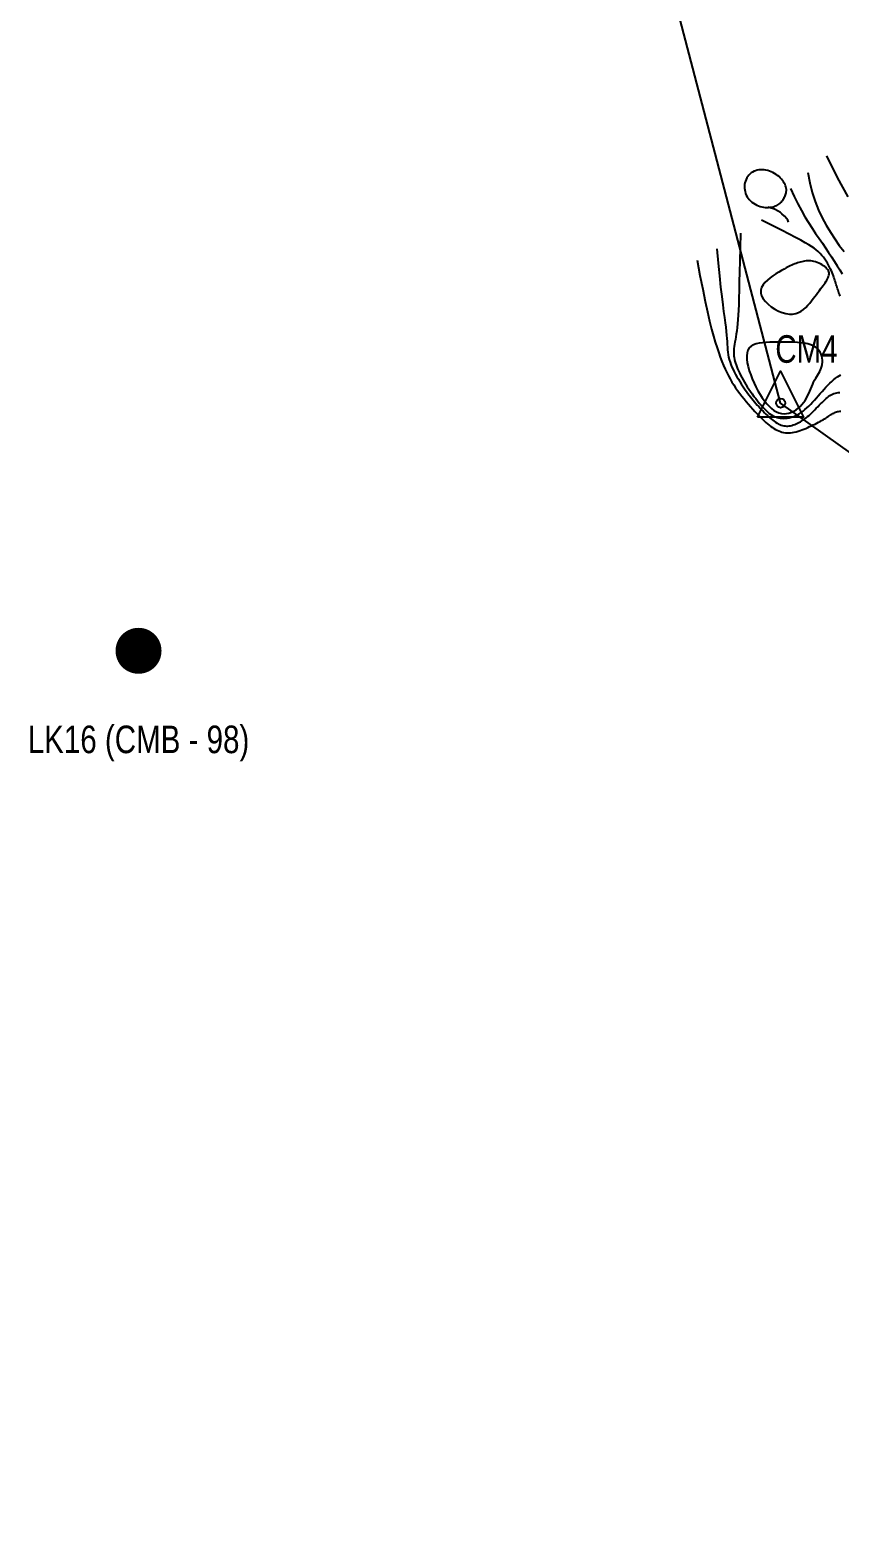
# Model space of a CAD drawing. Header units: millimetres. Extents: x 501029 to 503193, y 1805862 to 1807132.
# Drawn here: x 501691.2 to 501779.2, y 1806644.5 to 1806808.5 of the extents above; entities that cross this region are included whole.
import ezdxf
from ezdxf.enums import TextEntityAlignment as Align

# ---------------------------------------------------------------- set-up
doc = ezdxf.new("R2010")
doc.units = ezdxf.units.MM
doc.header["$LTSCALE"] = 12
doc.header["$MEASUREMENT"] = 0
doc.layers.get('0').update_dxf_attribs({"linetype": 'CONTINUOUS'})
for name, color, linetype in [('3', 7, 'CONTINUOUS'), ('31', 7, 'CONTINUOUS'), ('BOREHOLE', 7, 'CONTINUOUS'), ('DM1', 4, 'CONTINUOUS'), ('DMO', 7, 'CONTINUOUS'), ('KHUNG', 7, 'CONTINUOUS')]:
    doc.layers.add(name, color=color, linetype=linetype)
doc.styles.add('TXT3', font='vn_vni.shx', dxfattribs={"width": 0.8})

# ---------------------------------------------------------------- blocks, each defined once
blk = doc.blocks.new('PVI - Metric')
at = {"color": 0, "linetype": 'ByBlock', "lineweight": -2}
blk.add_lwpolyline([(-2.5, -1.53), (0, 3.47), (2.5, -1.53)], close=True, dxfattribs=at)
blk.add_circle((0, 0), 0.5, dxfattribs=at)

msp = doc.modelspace()

# ---------------------------------------------------------------- linework, layer by layer
at = {"layer": '3', "color": 1, "linetype": 'Continuous', "flags": 128}
msp.add_lwpolyline([(502734.47, 1805863.4), (502565.85, 1806180.86), (502440.38, 1806356.36), (502262.27, 1806436.52), (502063.94, 1806567.98), (501955.64, 1806637.83), (501772.78, 1806767.94), (501708.22, 1807014.78), (501705.57, 1807125.56)], dxfattribs=at)
at = {"layer": '31', "color": 3, "linetype": 'Continuous', "elevation": 2}
msp.add_lwpolyline([(501773.65, 1806787.6), (501773.55, 1806787.83), (501773.45, 1806787.98), (501773.22, 1806788.25), (501772.92, 1806788.53), (501772.76, 1806788.66), (501772.51, 1806788.82), (501772.1, 1806789.03), (501771.64, 1806789.18), (501771.39, 1806789.23)], dxfattribs=at)
at = {"layer": 'BOREHOLE', "color": 1, "linetype": 'Continuous', "const_width": 2.5, "flags": 128}
msp.add_lwpolyline([(501701.75, 1806741, 1), (501704.25, 1806741, 1)], format="xyb", close=True, dxfattribs=at)
at = {"layer": 'DM1'}
for points in [[(501777.76, 1806794.82), (501778.94, 1806792.47), (501780.07, 1806790.36)], [(501775.73, 1806793.02), (501775.95, 1806791.88), (501776.22, 1806790.83), (501776.54, 1806789.85), (501776.9, 1806788.93), (501777.3, 1806788.08), (501777.73, 1806787.27), (501778.19, 1806786.51), (501778.66, 1806785.79), (501779.16, 1806785.09), (501779.67, 1806784.41)], [(501773.85, 1806791.29), (501774.25, 1806790.42), (501774.64, 1806789.62), (501775.04, 1806788.88), (501775.43, 1806788.2), (501775.82, 1806787.56), (501776.21, 1806786.96), (501776.59, 1806786.39), (501776.96, 1806785.85), (501777.32, 1806785.33), (501777.67, 1806784.82), (501778, 1806784.32), (501778.32, 1806783.83), (501778.63, 1806783.35), (501778.92, 1806782.88), (501779.2, 1806782.42), (501779.47, 1806781.98)], [(501779.25, 1806779.55), (501779.2, 1806779.67), (501779.16, 1806779.8), (501779.12, 1806779.94), (501779.07, 1806780.07), (501779.02, 1806780.22), (501778.98, 1806780.36), (501778.93, 1806780.51), (501778.88, 1806780.66), (501778.83, 1806780.81), (501778.78, 1806780.96), (501778.74, 1806781.12), (501778.69, 1806781.28), (501778.63, 1806781.44), (501778.58, 1806781.6), (501778.52, 1806781.77), (501778.45, 1806781.95), (501778.38, 1806782.13), (501778.3, 1806782.32), (501778.21, 1806782.51), (501778.11, 1806782.72), (501777.99, 1806782.93), (501777.87, 1806783.14), (501777.74, 1806783.36), (501777.59, 1806783.57), (501777.43, 1806783.79), (501777.26, 1806784), (501777.07, 1806784.21), (501776.87, 1806784.41), (501776.66, 1806784.6), (501776.42, 1806784.78), (501776.15, 1806784.96), (501775.83, 1806785.16), (501775.45, 1806785.38), (501774.97, 1806785.64), (501774.4, 1806785.94), (501773.7, 1806786.3), (501772.87, 1806786.73), (501771.88, 1806787.24), (501770.71, 1806787.84)], [(501765.84, 1806784.72), (501765.99, 1806783.14), (501766.13, 1806781.76), (501766.26, 1806780.56), (501766.39, 1806779.53), (501766.5, 1806778.64), (501766.59, 1806777.88), (501766.68, 1806777.23), (501766.76, 1806776.67), (501766.82, 1806776.18), (501766.87, 1806775.74), (501766.91, 1806775.34), (501766.94, 1806774.97), (501766.96, 1806774.63), (501766.98, 1806774.32), (501767, 1806774.02), (501767.02, 1806773.73), (501767.05, 1806773.46), (501767.08, 1806773.2), (501767.13, 1806772.93), (501767.19, 1806772.67), (501767.28, 1806772.4), (501767.37, 1806772.13), (501767.49, 1806771.86), (501767.61, 1806771.59), (501767.75, 1806771.32), (501767.89, 1806771.05), (501768.04, 1806770.79), (501768.19, 1806770.54), (501768.34, 1806770.29), (501768.49, 1806770.05), (501768.64, 1806769.82), (501768.79, 1806769.6), (501768.94, 1806769.39), (501769.08, 1806769.19), (501769.23, 1806768.99), (501769.37, 1806768.8), (501769.51, 1806768.61), (501769.66, 1806768.43), (501769.8, 1806768.25), (501769.95, 1806768.07), (501770.1, 1806767.9), (501770.25, 1806767.72), (501770.41, 1806767.55), (501770.56, 1806767.38), (501770.72, 1806767.21), (501770.87, 1806767.05), (501771.03, 1806766.89), (501771.18, 1806766.74), (501771.34, 1806766.59), (501771.49, 1806766.45), (501771.64, 1806766.31), (501771.79, 1806766.19), (501771.94, 1806766.07), (501772.09, 1806765.96), (501772.24, 1806765.85), (501772.39, 1806765.76), (501772.53, 1806765.68), (501772.68, 1806765.61), (501772.83, 1806765.55), (501772.97, 1806765.5), (501773.12, 1806765.47), (501773.27, 1806765.45), (501773.41, 1806765.44), (501773.56, 1806765.44), (501773.71, 1806765.46), (501773.86, 1806765.48), (501774.01, 1806765.51), (501774.16, 1806765.56), (501774.31, 1806765.61), (501774.47, 1806765.67), (501774.62, 1806765.74), (501774.77, 1806765.82), (501774.93, 1806765.91), (501775.08, 1806766), (501775.24, 1806766.11), (501775.4, 1806766.22), (501775.55, 1806766.34), (501775.71, 1806766.47), (501775.87, 1806766.6), (501776.03, 1806766.74), (501776.19, 1806766.89), (501776.35, 1806767.05), (501776.5, 1806767.21), (501776.66, 1806767.37), (501776.82, 1806767.53), (501776.97, 1806767.7), (501777.13, 1806767.85), (501777.28, 1806768.01), (501777.43, 1806768.16), (501777.58, 1806768.3), (501777.72, 1806768.42), (501777.86, 1806768.54), (501778, 1806768.65), (501778.14, 1806768.75), (501778.28, 1806768.84), (501778.43, 1806768.91), (501778.58, 1806768.97), (501778.73, 1806769.02), (501778.89, 1806769.06), (501779.05, 1806769.08), (501779.23, 1806769.09)], [(501763.7, 1806783.48), (501764.01, 1806781.8), (501764.31, 1806780.31), (501764.58, 1806779), (501764.83, 1806777.86), (501765.06, 1806776.86), (501765.28, 1806775.99), (501765.48, 1806775.22), (501765.68, 1806774.55), (501765.87, 1806773.96), (501766.05, 1806773.42), (501766.22, 1806772.92), (501766.4, 1806772.46), (501766.57, 1806772.03), (501766.75, 1806771.63), (501766.93, 1806771.25), (501767.11, 1806770.9), (501767.29, 1806770.56), (501767.49, 1806770.23), (501767.69, 1806769.92), (501767.89, 1806769.61), (501768.11, 1806769.3), (501768.34, 1806768.99), (501768.57, 1806768.69), (501768.81, 1806768.39), (501769.05, 1806768.1), (501769.28, 1806767.82), (501769.52, 1806767.55), (501769.76, 1806767.29), (501769.98, 1806767.04), (501770.2, 1806766.8), (501770.42, 1806766.58), (501770.62, 1806766.37), (501770.82, 1806766.18), (501771, 1806766), (501771.19, 1806765.84), (501771.37, 1806765.68), (501771.54, 1806765.54), (501771.72, 1806765.41), (501771.89, 1806765.29), (501772.06, 1806765.18), (501772.23, 1806765.08), (501772.41, 1806764.99), (501772.58, 1806764.91), (501772.76, 1806764.85), (501772.93, 1806764.79), (501773.11, 1806764.75), (501773.3, 1806764.72), (501773.48, 1806764.7), (501773.67, 1806764.7), (501773.87, 1806764.71), (501774.07, 1806764.73), (501774.27, 1806764.77), (501774.47, 1806764.82), (501774.68, 1806764.88), (501774.89, 1806764.95), (501775.1, 1806765.02), (501775.31, 1806765.11), (501775.52, 1806765.19), (501775.73, 1806765.29), (501775.93, 1806765.38), (501776.13, 1806765.47), (501776.33, 1806765.57), (501776.53, 1806765.66), (501776.71, 1806765.76), (501776.9, 1806765.85), (501777.07, 1806765.95), (501777.24, 1806766.04), (501777.4, 1806766.13), (501777.55, 1806766.22), (501777.69, 1806766.31), (501777.82, 1806766.39), (501777.94, 1806766.47), (501778.05, 1806766.54), (501778.15, 1806766.62), (501778.26, 1806766.68), (501778.35, 1806766.75), (501778.45, 1806766.81), (501778.55, 1806766.86), (501778.65, 1806766.91), (501778.75, 1806766.95), (501778.86, 1806766.99), (501778.97, 1806767.02), (501779.08, 1806767.04), (501779.2, 1806767.05), (501779.32, 1806767.05)]]:
    msp.add_lwpolyline(points, dxfattribs=at)
at = {"layer": 'DMO'}
msp.add_lwpolyline([(501768.41, 1806786.4), (501768.37, 1806784.82), (501768.34, 1806783.42), (501768.31, 1806782.19), (501768.29, 1806781.12), (501768.27, 1806780.18), (501768.25, 1806779.37), (501768.23, 1806778.66), (501768.2, 1806778.04), (501768.18, 1806777.5), (501768.14, 1806777.01), (501768.1, 1806776.57), (501768.06, 1806776.16), (501768.01, 1806775.79), (501767.96, 1806775.45), (501767.91, 1806775.14), (501767.86, 1806774.85), (501767.81, 1806774.58), (501767.77, 1806774.34), (501767.74, 1806774.1), (501767.71, 1806773.88), (501767.7, 1806773.67), (501767.69, 1806773.47), (501767.69, 1806773.27), (501767.71, 1806773.07), (501767.73, 1806772.88), (501767.77, 1806772.68), (501767.81, 1806772.49), (501767.87, 1806772.29), (501767.94, 1806772.09), (501768.01, 1806771.88), (501768.1, 1806771.66), (501768.2, 1806771.44), (501768.31, 1806771.21), (501768.43, 1806770.97), (501768.56, 1806770.73), (501768.7, 1806770.48), (501768.84, 1806770.23), (501769, 1806769.97), (501769.16, 1806769.71), (501769.33, 1806769.45), (501769.51, 1806769.19), (501769.69, 1806768.93), (501769.88, 1806768.67), (501770.07, 1806768.42), (501770.26, 1806768.17), (501770.46, 1806767.93), (501770.65, 1806767.71), (501770.84, 1806767.49), (501771.03, 1806767.3), (501771.21, 1806767.12), (501771.38, 1806766.96), (501771.55, 1806766.82), (501771.72, 1806766.7), (501771.89, 1806766.59), (501772.05, 1806766.5), (501772.22, 1806766.43), (501772.39, 1806766.37), (501772.56, 1806766.33), (501772.74, 1806766.3), (501772.92, 1806766.29), (501773.11, 1806766.28), (501773.31, 1806766.29), (501773.51, 1806766.31), (501773.72, 1806766.35), (501773.93, 1806766.4), (501774.15, 1806766.46), (501774.36, 1806766.55), (501774.58, 1806766.65), (501774.79, 1806766.76), (501775.01, 1806766.9), (501775.22, 1806767.05), (501775.43, 1806767.23), (501775.64, 1806767.41), (501775.84, 1806767.61), (501776.05, 1806767.82), (501776.26, 1806768.04), (501776.46, 1806768.27), (501776.67, 1806768.5), (501776.87, 1806768.74), (501777.08, 1806768.97), (501777.29, 1806769.21), (501777.5, 1806769.44), (501777.71, 1806769.66), (501777.92, 1806769.88), (501778.13, 1806770.09), (501778.34, 1806770.29), (501778.54, 1806770.47), (501778.75, 1806770.63), (501778.95, 1806770.78), (501779.14, 1806770.91), (501779.33, 1806771.01)], dxfattribs=at)
at = {"layer": 'KHUNG'}
for points in [[(501772.3, 1806792.8), (501772.13, 1806792.91), (501771.95, 1806793.01), (501771.77, 1806793.09), (501771.58, 1806793.16), (501771.39, 1806793.22), (501771.19, 1806793.27), (501771, 1806793.3), (501770.8, 1806793.32), (501770.61, 1806793.32), (501770.42, 1806793.3), (501770.24, 1806793.26), (501770.06, 1806793.21), (501769.89, 1806793.14), (501769.73, 1806793.06), (501769.58, 1806792.96), (501769.44, 1806792.84), (501769.32, 1806792.71), (501769.2, 1806792.57), (501769.1, 1806792.42), (501769.02, 1806792.25), (501768.95, 1806792.08), (501768.91, 1806791.9), (501768.87, 1806791.71), (501768.86, 1806791.51), (501768.86, 1806791.32), (501768.88, 1806791.12), (501768.92, 1806790.93), (501768.98, 1806790.74), (501769.05, 1806790.55), (501769.14, 1806790.38), (501769.25, 1806790.21), (501769.38, 1806790.06), (501769.52, 1806789.92), (501769.67, 1806789.79), (501769.84, 1806789.67), (501770.01, 1806789.56), (501770.19, 1806789.47), (501770.37, 1806789.39), (501770.55, 1806789.33), (501770.74, 1806789.28), (501770.93, 1806789.24), (501771.11, 1806789.22), (501771.29, 1806789.21), (501771.47, 1806789.22), (501771.64, 1806789.23), (501771.8, 1806789.26), (501771.96, 1806789.29), (501772.1, 1806789.33), (501772.24, 1806789.38), (501772.37, 1806789.44), (501772.49, 1806789.5), (501772.59, 1806789.57), (501772.69, 1806789.64), (501772.78, 1806789.71), (501772.86, 1806789.79), (501772.93, 1806789.88), (501773, 1806789.97), (501773.06, 1806790.06), (501773.11, 1806790.15), (501773.17, 1806790.25), (501773.22, 1806790.36), (501773.27, 1806790.46), (501773.31, 1806790.57), (501773.35, 1806790.68), (501773.38, 1806790.8), (501773.4, 1806790.92), (501773.41, 1806791.04), (501773.41, 1806791.17), (501773.39, 1806791.3), (501773.36, 1806791.44), (501773.32, 1806791.58), (501773.26, 1806791.72), (501773.18, 1806791.87), (501773.09, 1806792.01), (501772.99, 1806792.15), (501772.88, 1806792.29), (501772.75, 1806792.43), (501772.61, 1806792.56), (501772.46, 1806792.69)], [(501776.4, 1806783.34), (501776.23, 1806783.37), (501776.05, 1806783.39), (501775.88, 1806783.4), (501775.71, 1806783.4), (501775.54, 1806783.39), (501775.38, 1806783.37), (501775.22, 1806783.34), (501775.07, 1806783.3), (501774.91, 1806783.26), (501774.76, 1806783.22), (501774.61, 1806783.18), (501774.47, 1806783.13), (501774.32, 1806783.07), (501774.16, 1806783.01), (501773.99, 1806782.93), (501773.81, 1806782.85), (501773.61, 1806782.75), (501773.39, 1806782.63), (501773.15, 1806782.5), (501772.88, 1806782.35), (501772.58, 1806782.18), (501772.27, 1806781.99), (501771.95, 1806781.78), (501771.63, 1806781.55), (501771.34, 1806781.31), (501771.08, 1806781.05), (501770.87, 1806780.78), (501770.71, 1806780.5), (501770.62, 1806780.21), (501770.62, 1806779.9), (501770.71, 1806779.59), (501770.88, 1806779.28), (501771.12, 1806778.97), (501771.42, 1806778.68), (501771.76, 1806778.41), (501772.14, 1806778.16), (501772.54, 1806777.95), (501772.95, 1806777.79), (501773.35, 1806777.67), (501773.73, 1806777.61), (501774.09, 1806777.62), (501774.42, 1806777.68), (501774.72, 1806777.79), (501775, 1806777.94), (501775.26, 1806778.13), (501775.51, 1806778.34), (501775.73, 1806778.58), (501775.94, 1806778.82), (501776.14, 1806779.06), (501776.33, 1806779.31), (501776.5, 1806779.54), (501776.67, 1806779.76), (501776.84, 1806779.97), (501776.99, 1806780.17), (501777.13, 1806780.35), (501777.27, 1806780.53), (501777.4, 1806780.71), (501777.51, 1806780.87), (501777.62, 1806781.03), (501777.72, 1806781.18), (501777.81, 1806781.32), (501777.88, 1806781.46), (501777.94, 1806781.59), (501777.99, 1806781.72), (501778.03, 1806781.85), (501778.04, 1806781.97), (501778.04, 1806782.09), (501778.02, 1806782.21), (501777.98, 1806782.32), (501777.91, 1806782.44), (501777.82, 1806782.55), (501777.72, 1806782.67), (501777.59, 1806782.78), (501777.44, 1806782.88), (501777.29, 1806782.98), (501777.12, 1806783.07), (501776.95, 1806783.16), (501776.77, 1806783.23), (501776.59, 1806783.29)], [(501776.33, 1806774.17), (501776.05, 1806774.28), (501775.73, 1806774.38), (501775.38, 1806774.45), (501775.01, 1806774.5), (501774.61, 1806774.53), (501774.2, 1806774.56), (501773.77, 1806774.57), (501773.33, 1806774.57), (501772.9, 1806774.57), (501772.46, 1806774.57), (501772.03, 1806774.56), (501771.6, 1806774.56), (501771.2, 1806774.54), (501770.81, 1806774.5), (501770.45, 1806774.45), (501770.12, 1806774.37), (501769.83, 1806774.26), (501769.58, 1806774.11), (501769.38, 1806773.93), (501769.23, 1806773.69), (501769.14, 1806773.41), (501769.1, 1806773.08), (501769.11, 1806772.71), (501769.16, 1806772.32), (501769.25, 1806771.9), (501769.37, 1806771.46), (501769.53, 1806771.01), (501769.7, 1806770.56), (501769.9, 1806770.12), (501770.1, 1806769.69), (501770.32, 1806769.28), (501770.55, 1806768.88), (501770.78, 1806768.52), (501771.03, 1806768.18), (501771.27, 1806767.87), (501771.53, 1806767.59), (501771.79, 1806767.35), (501772.05, 1806767.15), (501772.32, 1806766.99), (501772.6, 1806766.87), (501772.87, 1806766.81), (501773.15, 1806766.78), (501773.42, 1806766.8), (501773.69, 1806766.85), (501773.96, 1806766.94), (501774.21, 1806767.05), (501774.46, 1806767.2), (501774.69, 1806767.37), (501774.91, 1806767.56), (501775.1, 1806767.77), (501775.28, 1806768), (501775.44, 1806768.23), (501775.58, 1806768.48), (501775.71, 1806768.73), (501775.83, 1806768.98), (501775.95, 1806769.24), (501776.06, 1806769.49), (501776.16, 1806769.74), (501776.27, 1806769.98), (501776.37, 1806770.21), (501776.48, 1806770.42), (501776.6, 1806770.63), (501776.71, 1806770.82), (501776.82, 1806771.01), (501776.93, 1806771.2), (501777.03, 1806771.38), (501777.12, 1806771.57), (501777.19, 1806771.75), (501777.26, 1806771.95), (501777.3, 1806772.15), (501777.33, 1806772.37), (501777.33, 1806772.59), (501777.31, 1806772.81), (501777.26, 1806773.04), (501777.19, 1806773.26), (501777.08, 1806773.47), (501776.95, 1806773.67), (501776.78, 1806773.86), (501776.57, 1806774.02)]]:
    msp.add_lwpolyline(points, close=True, dxfattribs=at)

# ---------------------------------------------------------------- block references
msp.add_blockref('PVI - Metric', (501772.78, 1806767.94))

# ---------------------------------------------------------------- texts
at = {"layer": 'BOREHOLE', "linetype": 'Continuous', "style": 'TXT3', "width": 0.8}
msp.add_text('CM4', height=3, dxfattribs=at).set_placement((501775.59, 1806772.32, -8.77), align=Align.CENTER)
msp.add_text('LK16 (CMB - 98)', height=3, dxfattribs=at).set_placement((501703, 1806731), align=Align.MIDDLE)

doc.saveas('drawing.dxf')
